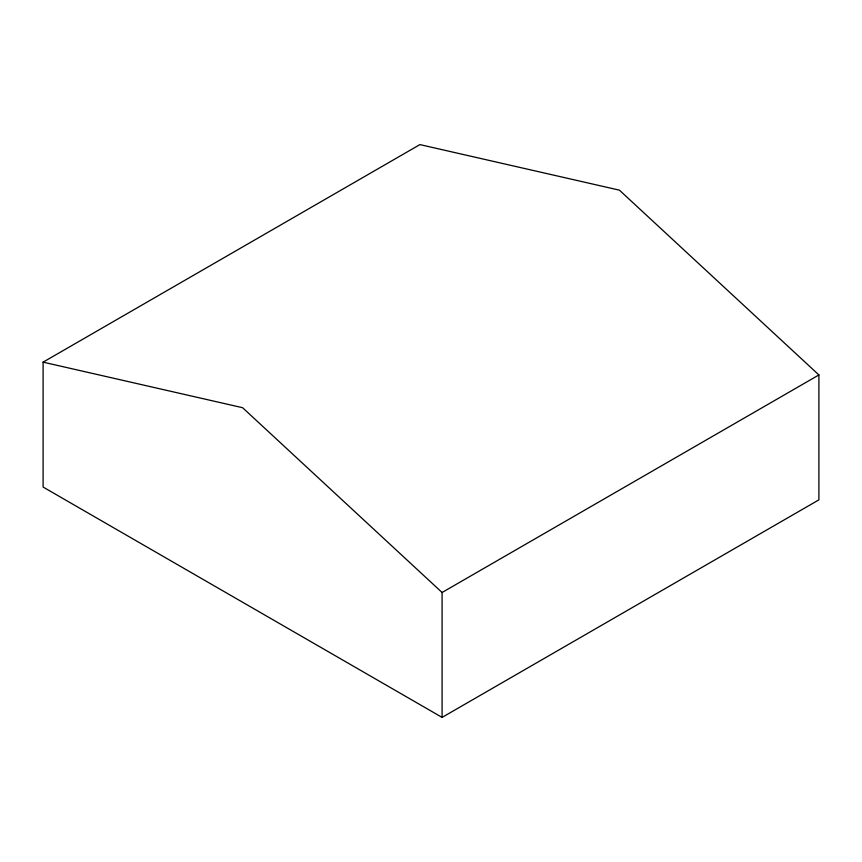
<?xml version="1.0" encoding="UTF-8"?>
<svg xmlns="http://www.w3.org/2000/svg" width="862" height="862" viewBox="0 0 862 862"><rect width="100%" height="100%" fill="white"/><g stroke="black" fill="none" stroke-linecap="round" stroke-linejoin="round"><path stroke-width="1.29" d="M43.1 362.148L419.913 144.6L619.412 190.157L818.9 374.948L818.9 499.852L442.087 717.399L43.1 487.052L43.1 362.148L242.588 407.704L442.087 592.496L442.087 717.399M442.087 592.496L818.9 374.948"/></g></svg>
